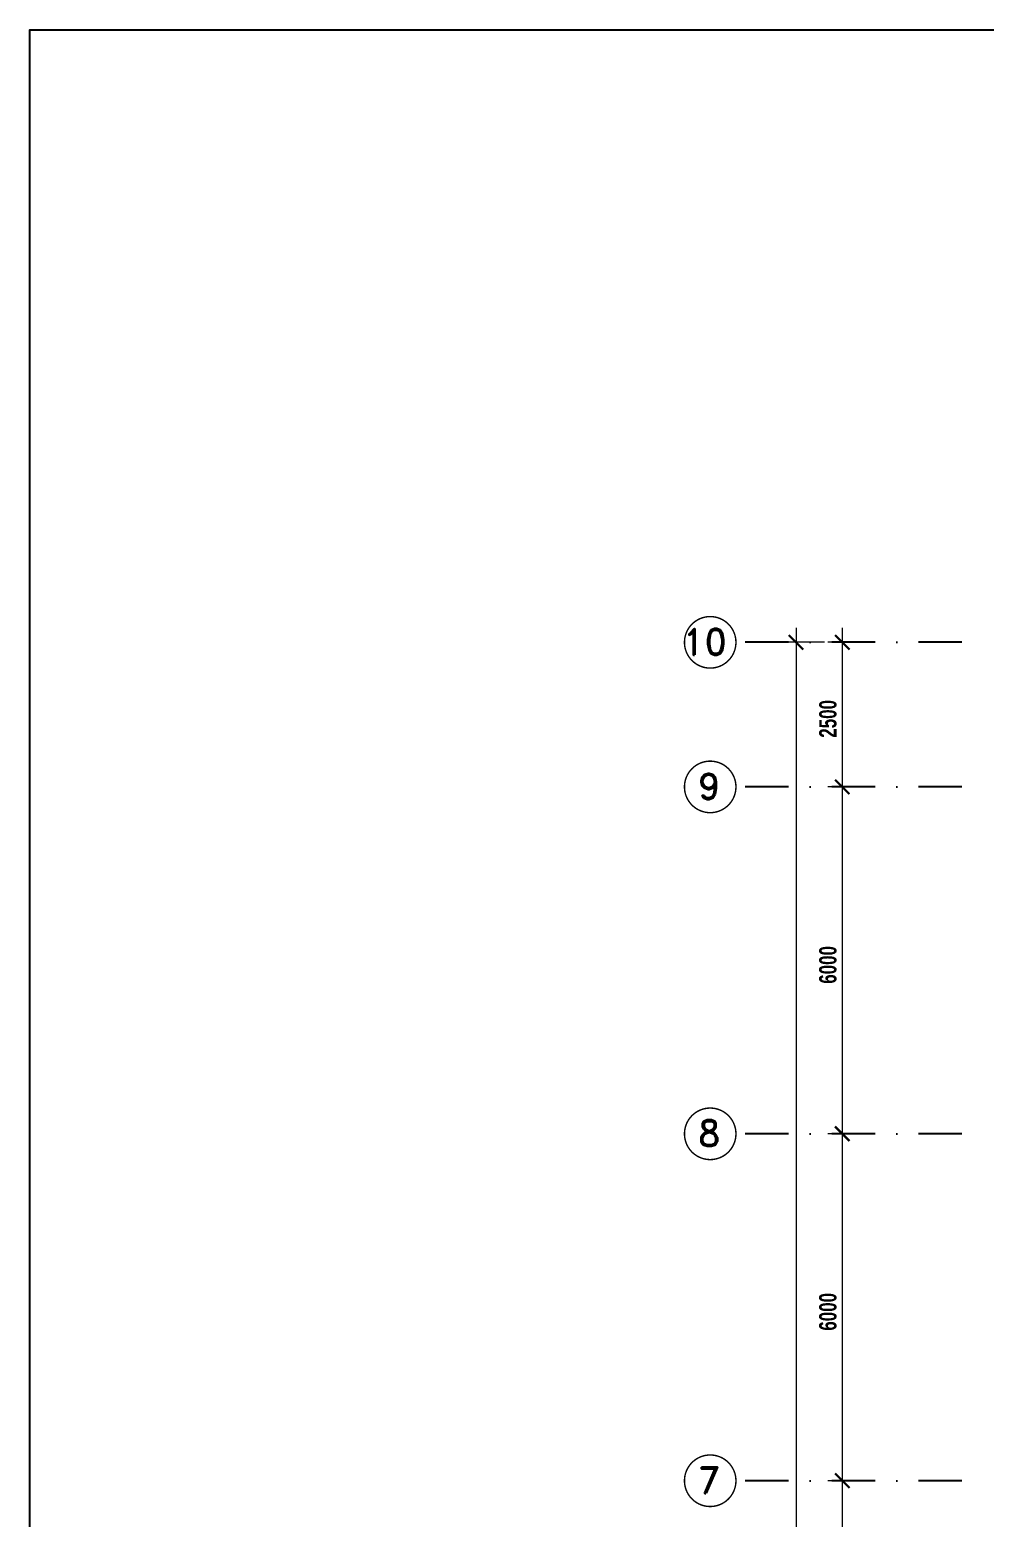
# Model space of a CAD drawing. Header units: inches. Extents: x -106637491 to 103561800, y -86378143 to 103507007.
# Drawn here: x 17335 to 33852, y 52825 to 78550 of the extents above; entities that cross this region are included whole.
import ezdxf

# ---------------------------------------------------------------- set-up
doc = ezdxf.new("R2010")
doc.units = ezdxf.units.IN
doc.header["$MEASUREMENT"] = 0
doc.linetypes.add('DASHDOT', pattern=[1, 0.5, -0.25, 0, -0.25])
doc.layers.get('0').update_dxf_attribs({"color": 255})
doc.layers.add('dim', color=8, linetype='Continuous', lineweight=20)
for name, color, linetype in [('GRID', 8, 'DASHDOT'), ('GRID-TEXT', 8, 'Continuous'), ('t.block', 4, 'Continuous')]:
    doc.layers.add(name, color=color, linetype=linetype)
doc.styles.add('style1', font='romand.shx', dxfattribs={"height": 250})
doc.styles.add('style2', font='sanssb__.ttf', dxfattribs={"height": 1200})

msp = doc.modelspace()

# ---------------------------------------------------------------- linework, layer by layer
at = {"linetype": 'ByBlock', "const_width": 37.5}
for points in [[(30720, 67831), (30470, 68081)], [(31520, 67831), (31270, 68081)], [(31520, 65331), (31270, 65581)], [(31270, 65581), (31520, 65331)], [(31270, 59581), (31520, 59331)], [(31520, 59331), (31270, 59581)], [(31520, 53331), (31270, 53581)], [(31270, 53581), (31520, 53331)]]:
    msp.add_lwpolyline(points, dxfattribs=at)
at = {"layer": 'dim'}
for p, q in [((30595, 68206), (30595, 34706)), ((31395, 68206), (31395, 65206)), ((31090, 67956), (30345, 67956)), ((31890, 67956), (31145, 67956)), ((31395, 65706), (31395, 59206)), ((31890, 65456), (31145, 65456)), ((31890, 65456), (31145, 65456)), ((31395, 59706), (31395, 53206)), ((31890, 59456), (31145, 59456)), ((31890, 59456), (31145, 59456)), ((31395, 53706), (31395, 49956)), ((31890, 53456), (31145, 53456)), ((31890, 53456), (31145, 53456))]:
    msp.add_line(p, q, dxfattribs=at)
at = {"layer": 'GRID', "ltscale": 1500}
for p, q in [((33464, 67956), (29555, 67956)), ((33464, 65456), (29555, 65456)), ((33464, 59456), (29555, 59456)), ((33464, 53456), (29555, 53456))]:
    msp.add_line(p, q, dxfattribs=at)
at = {"layer": 'GRID-TEXT', "const_width": 24.7}
for points in [[(29555, 67956, 1), (28664, 67956, 0.414214), (29109, 67510, 0.414214), (29555, 67956, 1)], [(29555, 65456, 1), (28664, 65456, 0.414214), (29109, 65010, 0.414214), (29555, 65456, 1)], [(29555, 59456, 1), (28664, 59456, 0.414214), (29109, 59010, 0.414214), (29555, 59456, 1)], [(29555, 53456, 1), (28664, 53456, 0.414214), (29109, 53010, 0.414214), (29555, 53456, 1)]]:
    msp.add_lwpolyline(points, format="xyb", dxfattribs=at)
at = {"layer": 't.block', "color": 7, "ltscale": 0.5}
msp.add_lwpolyline([(112190, 13688), (17335, 13688), (17335, 78550), (112190, 78550)], close=True, dxfattribs=at)

# ---------------------------------------------------------------- texts
at = {"layer": 'dim', "style": 'style2', "width": 0.7}
for s, p in [('2500', (31295, 66306)), ('6000', (31295, 62051)), ('6000', (31295, 56051))]:
    msp.add_text(s, height=300, rotation=90, dxfattribs=at).set_placement(p)
at = {"layer": 'GRID-TEXT', "style": 'style1'}
for s, p in [('10', (28627, 67740)), ('9', (28901, 65240)), ('8', (28901, 59240)), ('7', (28901, 53240))]:
    msp.add_text(s, height=450, dxfattribs=at).set_placement(p)

doc.saveas('drawing.dxf')
